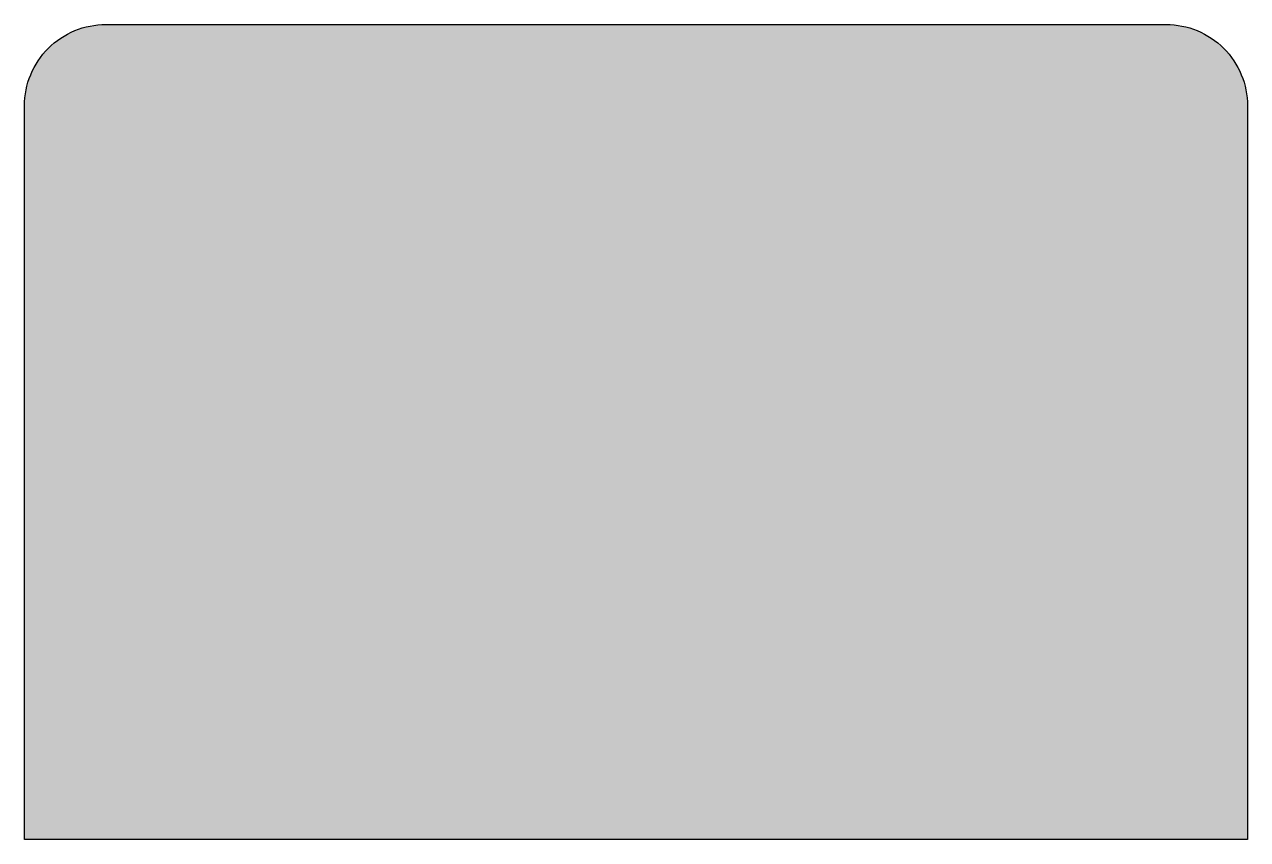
# Model space of a CAD drawing. Header units: metres. Extents: x 0 to 0.3, y 0 to 0.2.
import ezdxf

# ---------------------------------------------------------------- set-up
doc = ezdxf.new("R2010")
doc.units = ezdxf.units.M

msp = doc.modelspace()

# ---------------------------------------------------------------- hatches: boundary and pattern name
msp.add_hatch(color=253).paths.add_polyline_path([(0.28, 0.2, -0.414214), (0.3, 0.18), (0.3, 0), (0, 0), (0, 0.18, -0.414214), (0.02, 0.2)])

# ---------------------------------------------------------------- linework, layer by layer
at = {"flags": 128}
msp.add_lwpolyline([(0.28, 0.2, -0.414214), (0.3, 0.18), (0.3, 0), (0, 0), (0, 0.18, -0.414214), (0.02, 0.2), (0.28, 0.2)], format="xyb", close=True, dxfattribs=at)

doc.saveas('drawing.dxf')
